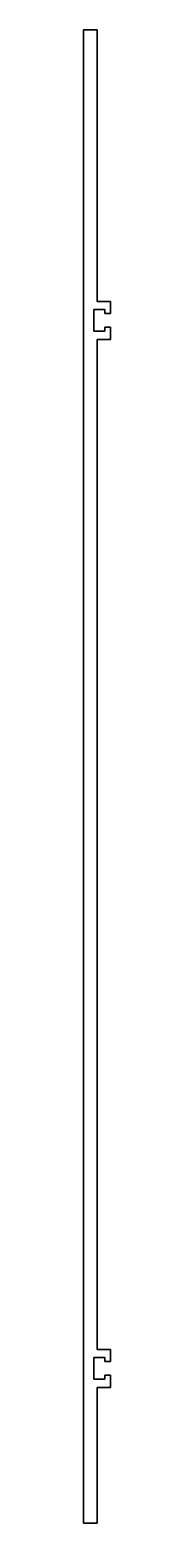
# Model space of a CAD drawing. Extents: x -10 to 0, y 0 to 550.
import ezdxf

# ---------------------------------------------------------------- set-up
doc = ezdxf.new("R2010")
doc.units = 0

msp = doc.modelspace()

# ---------------------------------------------------------------- linework, layer by layer
at = {"color": 0}
for points in [[(-10, 0), (-10, 0), (-10, 550), (-10, 550)], [(-10, 550), (-5, 550), (-5, 550), (-10, 550)], [(0, 440.5), (-2.130198, 440.5), (-2.130198, 439), (-6.130198, 439), (-6.130198, 447), (-2.130198, 447), (-2.130198, 445.5), (0, 445.5), (0, 450), (-5, 450), (-5, 550), (-10, 550), (-10, 0), (-5, 0), (-5, 50), (0, 50), (0, 54.5), (-2.13, 54.5), (-2.13, 53), (-6.13, 53), (-6.13, 61), (-2.13, 61), (-2.13, 59.5), (0, 59.5), (0, 64), (-5, 64), (-5, 436), (0, 436)], [(-2.130198, 440.5), (-2.130198, 439), (-6.130198, 439), (-6.130198, 447), (-2.130198, 447), (-2.130198, 445.5), (0, 445.5), (0, 450), (-5, 450), (-5, 550), (-10, 550), (-10, 0), (-5, 0), (-5, 50), (0, 50), (0, 54.5), (-2.13, 54.5), (-2.13, 53), (-6.13, 53), (-6.13, 61), (-2.13, 61), (-2.13, 59.5), (0, 59.5), (0, 64), (-5, 64), (-5, 436), (0, 436), (0, 440.5)], [(-5, 450), (-5, 450), (-5, 550), (-5, 550)], [(-6.130198, 447), (-2.130198, 447), (-2.130198, 447), (-6.130198, 447)], [(-6.130198, 439), (-6.130198, 447), (-6.130198, 447), (-6.130198, 439)], [(0, 450), (0, 450), (-5, 450), (-5, 450)], [(-2.130198, 447), (-2.130198, 445.5), (-2.130198, 445.5), (-2.130198, 447)], [(-2.130198, 445.5), (0, 445.5), (0, 445.5), (-2.130198, 445.5)], [(0, 450), (0, 445.5), (0, 445.5), (0, 450)], [(0, 440.5), (-2.130198, 440.5), (-2.130198, 440.5), (0, 440.5)], [(-2.130198, 440.5), (-2.130198, 440.5), (-2.130198, 439), (-2.130198, 439)], [(0, 440.5), (0, 436), (0, 436), (0, 440.5)], [(-2.130198, 439), (-6.130198, 439), (-6.130198, 439), (-2.130198, 439)], [(-5, 436), (-5, 436), (0, 436), (0, 436)], [(-5, 64), (-5, 64), (-5, 436), (-5, 436)], [(-6.13, 61), (-2.13, 61), (-2.13, 61), (-6.13, 61)], [(-6.13, 53), (-6.13, 61), (-6.13, 61), (-6.13, 53)], [(0, 64), (0, 64), (-5, 64), (-5, 64)], [(-2.13, 61), (-2.13, 59.5), (-2.13, 59.5), (-2.13, 61)], [(0, 64), (0, 59.5), (0, 59.5), (0, 64)], [(-2.13, 59.5), (0, 59.5), (0, 59.5), (-2.13, 59.5)], [(-2.13, 53), (-6.13, 53), (-6.13, 53), (-2.13, 53)], [(-5, 0), (-5, 0), (-5, 50), (-5, 50)], [(-5, 50), (-5, 50), (0, 50), (0, 50)], [(-2.13, 54.5), (-2.13, 54.5), (-2.13, 53), (-2.13, 53)], [(0, 54.5), (-2.13, 54.5), (-2.13, 54.5), (0, 54.5)], [(0, 54.5), (0, 50), (0, 50), (0, 54.5)], [(-5, 0), (-10, 0), (-10, 0), (-5, 0)]]:
    msp.add_lwpolyline(points, close=True, dxfattribs=at)

doc.saveas('drawing.dxf')
